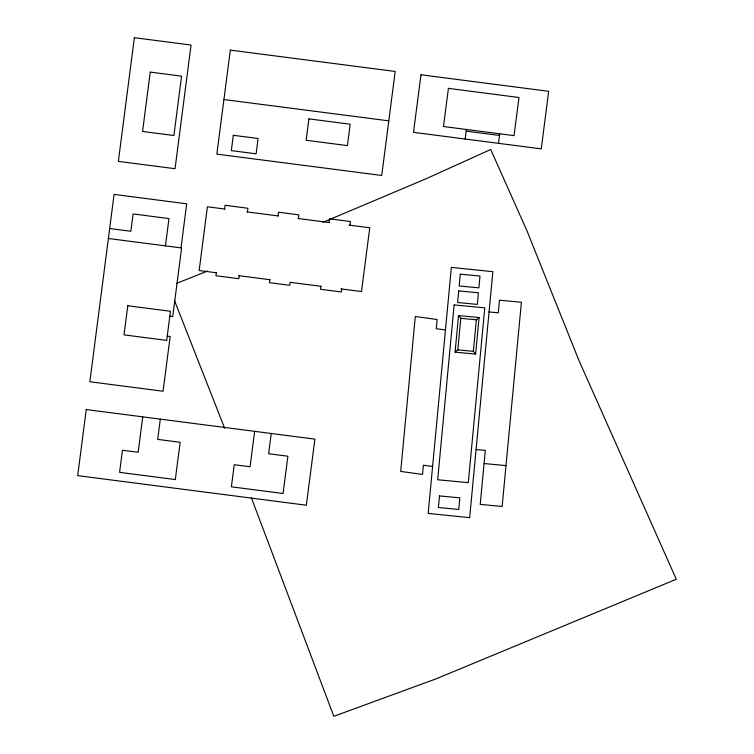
<?xml version="1.0" encoding="UTF-8"?>
<svg xmlns="http://www.w3.org/2000/svg" width="754" height="754" viewBox="0 0 754 754"><rect width="100%" height="100%" fill="white"/><g stroke="black" fill="none" stroke-linecap="round" stroke-linejoin="round"><path stroke-width="1.13" d="M455.086 352.146L458.536 315.587L479.073 317.519L475.623 354.078L455.086 352.146L457.829 349.875L460.807 318.32L458.536 315.587M475.623 354.078L473.361 351.336L476.33 319.79L479.073 317.519M142.732 416.858L138.152 452.268L122.459 450.242L119.594 472.353L175.314 479.563L180.14 442.278L157.69 439.375L160.31 419.139M165.446 245.87L168.971 218.575L133.1 213.938L130.857 231.261L109.669 228.528M181.007 247.887L186.709 203.806L114.09 194.409L89.849 381.75L163.081 391.232L170.159 336.473L167.247 336.096M216.351 272.769L215.964 275.757L238.782 278.707L239.169 275.728M224.598 208.999L225.078 205.305L247.896 208.255L247.416 211.959M269.791 279.687L269.404 282.675L289.753 285.304L290.139 282.316L321.147 286.332M278.038 215.917L278.518 212.213L298.867 214.852L298.386 218.547M254.654 431.345L250.064 466.754L234.249 464.709L231.393 486.82L283.061 493.502L287.887 456.217L268.622 453.729L271.242 433.493M320.808 286.284L320.422 289.272L341.336 291.977L341.722 288.999M329.064 222.524L329.545 218.82L350.45 221.525L349.969 225.229M465.18 139.028L466.415 129.481M498.507 143.335L499.742 133.788M323.098 222.26L425.039 179.207L490.713 149.499L527.121 231.167L578.902 360.384L676.3 579.251L436.18 678.807L333.834 716.3L251.336 497.668M207.652 271.016L176.474 283.419M489.054 311.949L498.281 312.816L499.478 300.186L521.4 302.25L502.145 506.452L480.223 504.388L485.312 450.402L476.085 449.535M460.807 318.32L476.33 319.79M457.829 349.875L473.361 351.336M484.077 463.531L506 465.604M223.929 99.528L388.8 120.857M466.198 131.13L499.525 135.447M224.918 209.047L207.397 206.775L199.15 270.545L216.671 272.816M246.973 211.902L278.32 215.955M298.056 218.509L329.404 222.562M349.14 225.116L369.752 227.783L361.496 291.553L340.883 288.886M108.388 238.49L181.61 247.962L172.751 316.501L169.838 316.124M238.726 275.672L270.073 279.725M445.463 329.979L436.274 328.716L437.141 319.517L415.303 316.51L400.704 471.42L422.532 474.426L423.399 465.218L432.598 466.49M174.428 300.394L224.692 428.357M451.363 267.406L428.178 513.408L469.657 517.678L492.852 271.676L451.363 267.406M454.144 304.936L437.669 479.761L468.309 482.645L484.784 307.83L454.144 304.936M439.507 495.934L438.413 507.517L458.771 509.44L459.855 497.847L439.507 495.934M458.715 290.912L457.621 302.533L477.329 304.39L478.422 292.778L458.715 290.912M460.298 274.164L459.177 285.983L478.884 287.839L479.996 276.021L460.298 274.164M86.248 409.554L77.7 475.633L306.341 505.218L314.899 439.139L86.248 409.554M134.363 37.7L118.359 161.365L175.041 168.708L191.045 45.033L134.363 37.7M150.244 72.111L142.563 131.46L173.891 135.513L181.573 76.163L150.244 72.111M127.784 305.756L124.024 334.87L166.691 340.393L170.461 311.279L127.784 305.756M230.319 50.113L216.86 154.136L381.731 175.465L395.19 71.451L230.319 50.113M233.316 135.296L231.337 150.612L256.115 153.816L258.094 138.5L233.316 135.296M308.904 118.878L306.133 140.263L347.406 145.607L350.176 124.212L308.904 118.878M420.968 74.787L413.512 132.336L541.24 148.868L548.686 91.309L420.968 74.787M448.413 88.369L443.475 126.512L514.049 135.645L518.988 97.502L448.413 88.369"/></g></svg>
